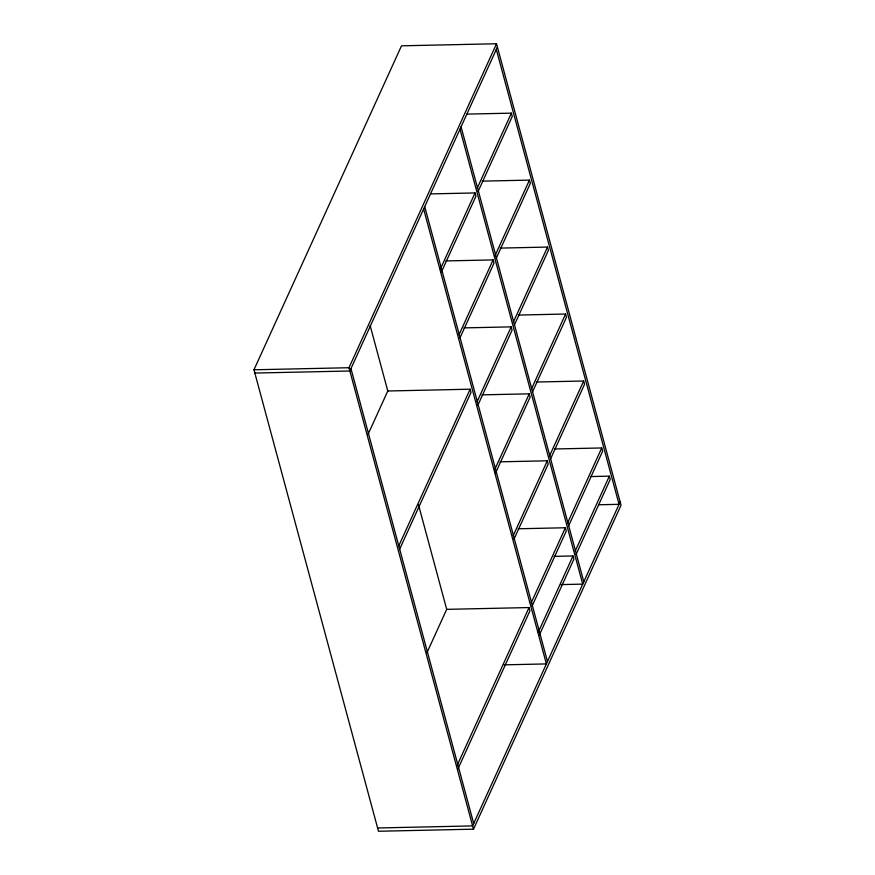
<?xml version="1.0" encoding="UTF-8"?>
<svg xmlns="http://www.w3.org/2000/svg" width="875" height="875" viewBox="0 0 875 875"><rect width="100%" height="100%" fill="white"/><g stroke="black" fill="none" stroke-linecap="round" stroke-linejoin="round"><path stroke-width="1.31" d="M253.969 369.786L401.505 45.817L496.519 43.75L621.031 505.214L473.495 829.183L378.481 831.25L253.969 369.786L348.983 367.719L496.519 43.75M497.405 47.02L349.869 370.989L254.855 373.056M440.355 269.128L475.048 192.938L430.5 193.911M477.247 188.103L511.394 113.138L466.845 114.111M441.23 272.409L475.934 196.219L475.048 192.938M478.133 191.373L512.269 116.419L511.394 113.138M368.069 434.295L387.789 390.994L470.127 389.2L471.012 392.47L399.459 549.598M458.981 334.863L493.117 259.908L445.867 260.936M494.758 256.298L529.452 180.108L482.212 181.136M459.867 338.144L494.003 263.178L493.117 259.908M496.202 258.344L530.337 183.378L529.452 180.108M398.573 546.328L470.127 389.2M477.05 401.833L511.186 326.867L463.936 327.895M513.384 322.033L547.52 247.067L500.281 248.095M477.925 405.103L512.072 330.137L511.186 326.867M514.27 325.303L548.406 250.338L547.52 247.067M494.55 470.017L529.255 393.827L482.005 394.855M531.453 388.992L565.589 314.027L518.35 315.055M495.436 473.298L530.141 397.108L529.255 393.827M532.339 392.262L566.475 317.308L565.589 314.027M426.978 652.652L446.698 609.35L529.047 607.556L529.933 610.837L457.811 769.202M513.188 535.752L547.323 460.797L500.073 461.825M549.522 455.952L583.658 380.997L536.419 382.025M514.062 539.033L548.198 464.067L547.323 460.797M550.408 459.233L584.544 384.267L583.658 380.997M456.925 765.92L529.047 607.556M531.245 602.722L565.392 527.756L518.142 528.784M567.591 522.922L601.727 447.956L554.477 448.984M532.131 605.992L566.267 531.038L565.392 527.756M568.477 526.192L602.613 451.227L601.727 447.956M538.3 632.155L572.994 555.964L554.105 556.369M575.203 551.119L609.339 476.164L590.439 476.569M539.186 635.425L573.88 559.234L572.994 555.964M576.089 554.4L610.225 479.434L609.339 476.164M620.145 501.944L472.609 825.902L377.595 827.98M598.697 504.766L619.062 504.317L496.311 49.405M560.93 584.598L582.717 584.117L459.977 129.205M504.153 664.847L546.383 663.917L423.631 209.005M461.059 126.831L583.8 581.744M424.714 206.631L547.466 661.544M370.136 325.566L387.92 391.497M418.512 504.897L446.622 609.066M350.952 368.616L473.703 823.528M348.983 367.719L473.495 829.183"/></g></svg>
